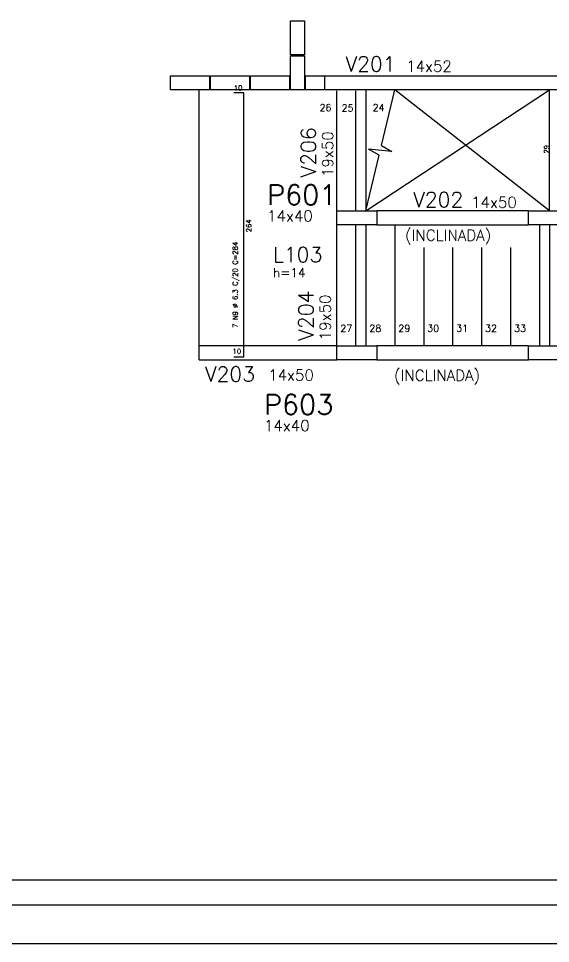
# Model space of a CAD drawing. Extents: x -3.9 to 84.1, y 0 to 62.5.
# Drawn here: x 39.05 to 60.36, y 0 to 37.03 of the extents above; entities that cross this region are included whole.
import ezdxf

# ---------------------------------------------------------------- set-up
doc = ezdxf.new("R2010")
doc.units = 0
doc.header["$MEASUREMENT"] = 0
doc.linetypes.add('HIDDEN', pattern=[9.525, 6.35, -3.175])
doc.layers.get('Defpoints').update_dxf_attribs({"linetype": 'CONTINUOUS'})
for name, color, linetype in [('ARQ_FOLHA', 7, 'CONTINUOUS'), ('PENA_01', 1, 'CONTINUOUS'), ('PENA_02', 2, 'CONTINUOUS'), ('PENA_03', 3, 'CONTINUOUS'), ('PENA_05', 5, 'CONTINUOUS')]:
    doc.layers.add(name, color=color, linetype=linetype)
doc.styles.get("Standard").update_dxf_attribs({"font": 'ROMANS.SHX'})

msp = doc.modelspace()

# ---------------------------------------------------------------- linework, layer by layer
at = {"layer": 'ARQ_FOLHA', "color": 1}
for points in [[(-1.95, 1.55), (82.15, 1.55), (82.15, 60.95), (-1.95, 60.95)], [(0.55, 2.55), (81.15, 2.55), (81.15, 59.95), (0.55, 59.95)]]:
    msp.add_lwpolyline(points, close=True, dxfattribs=at)
at = {"layer": 'Defpoints', "color": 8, "linetype": 'HIDDEN', "ltscale": 100}
msp.add_lwpolyline([(-3.9, 62.5), (-3.9, 0), (84.1, 0), (84.1, 62.5)], close=True, dxfattribs=at)
at = {"layer": 'PENA_01', "linetype": 'Continuous'}
msp.add_line((51.805, 23.932), (46.284, 23.932), dxfattribs=at)
at = {"layer": 'PENA_02', "linetype": 'Continuous'}
msp.add_lwpolyline([(-1.95, 1.55), (82.15, 1.55), (82.15, 60.95), (-1.95, 60.95), (-1.95, 1.55)], dxfattribs=at)
at = {"layer": 'PENA_03', "linetype": 'Continuous'}
for p, q in [((51.306, 34.732), (65.946, 34.732)), ((46.284, 23.372), (46.284, 34.172)), ((65.946, 34.172), (46.404, 34.172)), ((51.804, 29.327), (51.804, 34.131)), ((52.564, 29.327), (52.564, 34.131)), ((52.964, 34.17), (52.964, 29.332)), ((52.964, 29.332), (60.324, 34.169)), ((53.591, 31.945), (54.124, 34.17)), ((60.324, 29.332), (54.124, 34.17)), ((60.324, 29.327), (60.324, 34.169)), ((53.591, 31.945), (54.009, 31.708)), ((52.964, 29.332), (53.497, 31.556)), ((53.497, 31.556), (53.079, 31.794)), ((54.009, 31.708), (53.079, 31.794)), ((59.485, 29.332), (53.405, 29.332)), ((51.805, 23.932), (51.805, 28.772)), ((52.565, 23.932), (52.565, 28.772)), ((52.965, 28.772), (52.965, 23.932)), ((53.405, 28.772), (59.485, 28.772)), ((54.125, 28.772), (54.125, 23.932)), ((59.925, 28.772), (59.925, 23.932)), ((60.325, 28.772), (60.325, 23.932)), ((55.285, 27.869), (55.285, 23.932)), ((56.445, 27.869), (56.445, 23.932)), ((57.605, 27.869), (57.605, 23.932)), ((58.765, 27.869), (58.765, 23.932)), ((59.485, 23.932), (53.405, 23.932)), ((46.284, 23.372), (51.805, 23.372)), ((53.405, 23.372), (59.485, 23.372))]:
    msp.add_line(p, q, dxfattribs=at)
for points in [[(49.946, 35.572), (49.946, 36.932), (50.506, 36.932), (50.506, 35.572), (49.946, 35.572)], [(49.946, 34.172), (49.946, 35.532), (50.506, 35.532), (50.506, 34.172), (49.946, 34.172)], [(45.146, 34.732), (46.706, 34.732), (46.706, 34.172), (45.146, 34.172), (45.146, 34.732)], [(46.746, 34.732), (48.306, 34.732), (48.306, 34.172), (46.746, 34.172), (46.746, 34.732)], [(48.346, 34.732), (49.906, 34.732), (49.906, 34.172), (48.346, 34.172), (48.346, 34.732)], [(50.546, 34.732), (51.306, 34.732), (51.306, 34.172), (50.546, 34.172), (50.546, 34.732)], [(51.306, 34.73), (51.306, 34.17)], [(51.805, 29.332), (53.405, 29.332), (53.405, 28.772), (51.805, 28.772), (51.805, 29.332)], [(59.485, 29.332), (61.085, 29.332), (61.085, 28.772), (59.485, 28.772), (59.485, 29.332)], [(51.805, 23.932), (53.405, 23.932), (53.405, 23.372), (51.805, 23.372), (51.805, 23.932)], [(59.485, 23.932), (61.085, 23.932), (61.085, 23.372), (59.485, 23.372), (59.485, 23.932)]]:
    msp.add_lwpolyline(points, dxfattribs=at)
at = {"layer": 'PENA_05', "linetype": 'Continuous'}
for p, q in [((48.077, 34.052), (47.677, 34.052)), ((48.077, 23.492), (48.077, 34.052)), ((47.677, 23.492), (48.077, 23.492))]:
    msp.add_line(p, q, dxfattribs=at)

# ---------------------------------------------------------------- texts
at = {"layer": 'PENA_03', "linetype": 'Continuous'}
for s, height, p in [('V201', 0.6, (52.153, 34.906)), ('14x52', 0.44, (54.583, 34.9)), ('10', 0.2, (47.677, 34.152)), ('26', 0.28, (51.111, 33.322)), ('25', 0.28, (51.993, 33.306)), ('24', 0.28, (53.237, 33.322)), ('P601', 0.8, (49.013, 29.567)), ('V202', 0.6, (54.864, 29.475)), ('14x50', 0.44, (57.186, 29.452)), ('14x40', 0.44, (49.013, 28.907)), ('(INCLINADA)', 0.44, (54.539, 28.135)), ('L103', 0.6, (49.245, 27.278)), ('h=14', 0.36, (49.245, 26.678)), ('27', 0.28, (51.944, 24.49)), ('28', 0.28, (53.104, 24.49)), ('29', 0.28, (54.264, 24.49)), ('30', 0.28, (55.424, 24.49)), ('31', 0.28, (56.584, 24.49)), ('32', 0.28, (57.744, 24.49)), ('33', 0.28, (58.904, 24.49)), ('10', 0.2, (47.629, 23.605)), ('V203', 0.6, (46.523, 22.494)), ('14x50', 0.44, (49.056, 22.536)), ('(INCLINADA)', 0.44, (54.095, 22.526)), ('P603', 0.8, (48.886, 21.175)), ('14x40', 0.44, (48.886, 20.515))]:
    msp.add_text(s, height=height, dxfattribs=at).set_placement(p)
for s, height, p in [('V206', 0.6, (50.969, 30.672)), ('19x50', 0.44, (51.658, 30.687)), ('29', 0.2, (60.304, 31.626)), ('264', 0.2, (48.377, 28.472)), ('7 N9 %%c 6.3 C/20 C=284', 0.2, (47.834, 24.645)), ('V204', 0.6, (50.869, 24.134)), ('19x50', 0.44, (51.558, 24.15))]:
    msp.add_text(s, height=height, rotation=90, dxfattribs=at).set_placement(p)

doc.saveas('drawing.dxf')
